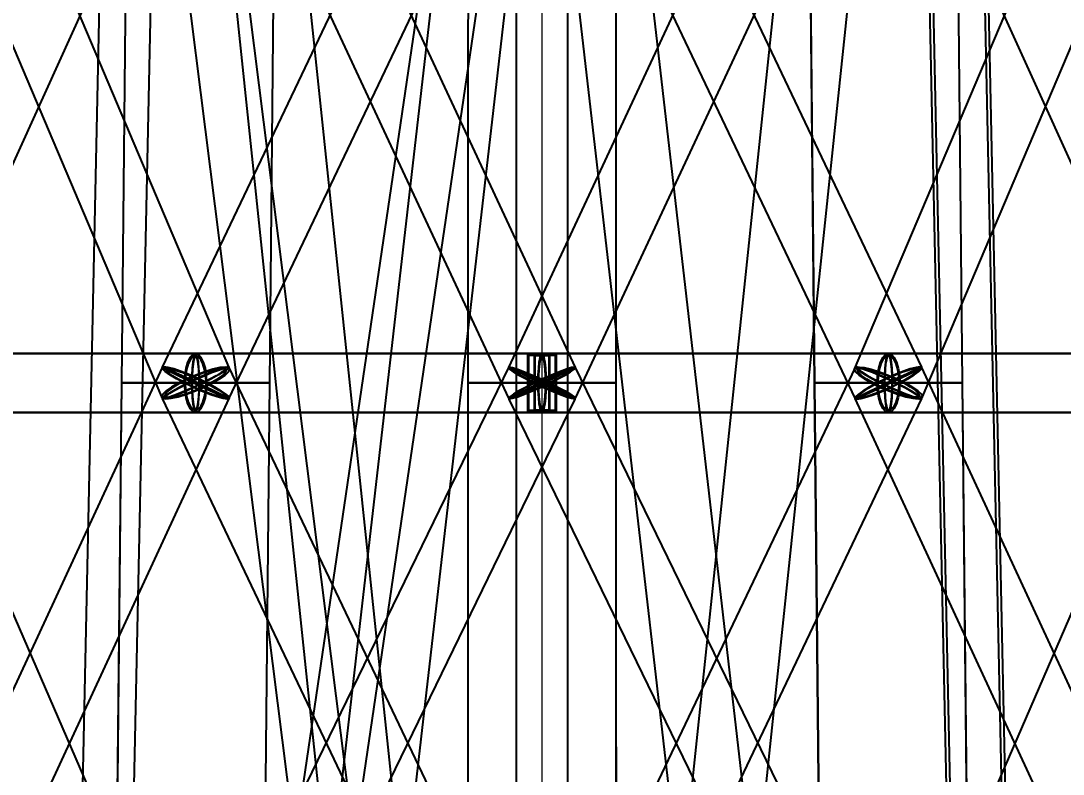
# Model space of a CAD drawing. Header units: millimetres. Extents: x -123812 to 252100, y -3000 to 639000.
# Drawn here: x -3580 to 3580, y 487312 to 492488 of the extents above; entities that cross this region are included whole.
import ezdxf

# ---------------------------------------------------------------- set-up
doc = ezdxf.new("R2010")
doc.units = ezdxf.units.MM
for name, color, linetype, lineweight in [('D-BMK-AXIS', 7, 'Continuous', 13), ('D-STR-DIM', 7, 'Continuous', 13), ('D-STR-STRC', 7, 'Continuous', 25)]:
    doc.layers.add(name, color=color, linetype=linetype, lineweight=lineweight)
doc.styles.add('OpenSansCondensed-Light', font='OpenSansCondensed-Light.ttf')
doc.styles.add('TOWER_UNICODE', font='Arial Unicode.ttf')
doc.dimstyles.new('EZDXF', dxfattribs={"dimtxt": 0.25, "dimasz": 0.175, "dimexe": 0.375, "dimexo": 0.125, "dimgap": 0.1, "dimtad": 1, "dimlfac": 100, "dimzin": 12, "dimdsep": 46, "dimtxsty": 'OpenSansCondensed-Light', "dimblk": 'ARCHTICK', "dimcen": 2.5, "dimazin": 3, "dimtfac": 0.5, "dimtmove": 2, "dimatfit": 3})

# ---------------------------------------------------------------- blocks, each defined once
blk = doc.blocks.new('_ARCHTICK')
at = {"color": 0, "linetype": 'BYBLOCK', "const_width": 0.15}
blk.add_lwpolyline([(-0.5, -0.5), (0.5, 0.5)], dxfattribs=at)

msp = doc.modelspace()

# ---------------------------------------------------------------- linework, layer by layer
at = {"layer": 'D-BMK-AXIS'}
msp.add_line((0, -3000), (0, 639000), dxfattribs=at)
at = {"layer": 'D-STR-STRC'}
for points in [[(-3038.7, 474970.5), (201, 496970.5), (194.2, 496974.7), (174.1, 496980.6), (142.2, 496987.8), (100.5, 496995.9), (52, 497004.2), (0, 497012.3), (-52, 497019.5), (-100.5, 497025.4), (-142.2, 497029.5), (-174.1, 497031.7), (-194.2, 497031.7), (-201, 497029.5), (-3440.8, 475029.5)], [(201.6, 475025.2), (-2569.7, 497025.2), (-2576.5, 497029.4), (-2596.7, 497031.6), (-2628.7, 497031.7), (-2670.5, 497029.6), (-2719.1, 497025.5), (-2771.3, 497019.7), (-2823.5, 497012.5), (-2872.1, 497004.5), (-2913.8, 496996.1), (-2945.9, 496988.1), (-2966, 496980.8), (-2972.9, 496974.8), (-201.6, 474974.8)], [(-2278.3, 474971.1), (252.3, 496971.1), (243.7, 496977.3), (218.5, 496984.9), (178.4, 496993.6), (126.2, 497002.7), (65.3, 497011.7), (0, 497019.8), (-65.3, 497026.6), (-126.2, 497031.6), (-178.4, 497034.4), (-218.5, 497034.9), (-243.7, 497033), (-252.3, 497028.9), (-2783, 475028.9)], [(252.6, 475026.4), (-2056.6, 497026.4), (-2065.2, 497029), (-2090.5, 497029.6), (-2130.6, 497028.2), (-2182.9, 497024.8), (-2243.9, 497019.8), (-2309.2, 497013.4), (-2374.6, 497006.1), (-2435.5, 496998.4), (-2487.9, 496990.8), (-2528, 496983.8), (-2553.2, 496977.9), (-2561.9, 496973.6), (-252.6, 474973.6)], [(252.6, 474973.5), (2561.9, 496973.5), (2553.2, 496974.7), (2528, 496977.6), (2487.9, 496982), (2435.5, 496987.6), (2374.6, 496994.1), (2309.2, 497001), (2243.9, 497007.9), (2182.9, 497014.2), (2130.6, 497019.5), (2090.5, 497023.5), (2065.2, 497025.9), (2056.6, 497026.5), (-252.6, 475026.5)], [(2783, 475029), (252.3, 497029), (243.7, 497029.6), (218.5, 497028.1), (178.4, 497024.8), (126.2, 497019.7), (65.3, 497013.3), (0, 497006), (-65.3, 496998.3), (-126.2, 496990.7), (-178.4, 496983.8), (-218.5, 496977.9), (-243.7, 496973.5), (-252.3, 496971), (2278.3, 474971)], [(3442.9, 475004.2), (2974.4, 497004.2), (2967.5, 497012.3), (2947.2, 497019.5), (2914.9, 497025.4), (2872.9, 497029.5), (2823.9, 497031.7), (2771.3, 497031.7), (2718.7, 497029.5), (2669.7, 497025.3), (2627.6, 497019.4), (2595.3, 497012.2), (2575, 497004.1), (2568.1, 496995.8), (3036.6, 474995.8)], [(-4366.3, 489894.5), (-2098.4, 494894.5), (-2101.4, 494905.4), (-2120, 494922.7), (-2152.8, 494945.4), (-2197.6, 494971.7), (-2251.5, 495000), (-2310.6, 495028.3), (-2371, 495054.6), (-2428.6, 495077.3), (-2479.4, 495094.6), (-2520, 495105.5), (-2547.6, 495109.3), (-2560.3, 495105.5), (-4828.2, 490105.5)], [(-4734.6, 494905.4), (-2614.3, 489905.4), (-2606.8, 489894.5), (-2583.7, 489890.7), (-2546.8, 489894.5), (-2498.5, 489905.4), (-2442, 489922.7), (-2381.4, 489945.4), (-2320.6, 489971.7), (-2263.8, 490000), (-2215, 490028.3), (-2177.3, 490054.6), (-2153.5, 490077.3), (-2145.1, 490094.6), (-4265.4, 495094.6)], [(-229, 495109.3), (-2608.7, 490109.3), (-2604.2, 490105.5), (-2584.4, 490094.6), (-2550.6, 490077.3), (-2505.2, 490054.6), (-2451.2, 490028.3), (-2392.4, 490000), (-2332.7, 489971.7), (-2276.2, 489945.4), (-2226.7, 489922.7), (-2187.7, 489905.4), (-2161.8, 489894.5), (-2150.7, 489890.7), (229, 494890.7)], [(-2559.7, 494894.5), (-230.4, 489894.5), (-224.2, 489890.7), (-202.7, 489894.5), (-167.4, 489905.4), (-120.7, 489922.7), (-65.8, 489945.4), (-6.4, 489971.7), (53.4, 490000), (109.6, 490028.3), (158.3, 490054.6), (196.3, 490077.3), (220.8, 490094.6), (230.4, 490105.5), (-2099, 495105.5)], [(2099, 495105.5), (-230.4, 490105.5), (-220.8, 490094.6), (-196.3, 490077.3), (-158.3, 490054.6), (-109.6, 490028.3), (-53.4, 490000), (6.4, 489971.7), (65.8, 489945.4), (120.7, 489922.7), (167.4, 489905.4), (202.7, 489894.5), (224.2, 489890.7), (230.4, 489894.5), (2559.7, 494894.5)], [(-229, 494890.7), (2150.7, 489890.7), (2161.8, 489894.5), (2187.7, 489905.4), (2226.7, 489922.7), (2276.2, 489945.4), (2332.7, 489971.7), (2392.4, 490000), (2451.2, 490028.3), (2505.2, 490054.6), (2550.6, 490077.3), (2584.4, 490094.6), (2604.2, 490105.5), (2608.7, 490109.3), (229, 495109.3)], [(2098.4, 494894.5), (4366.3, 489894.5), (4379, 489890.7), (4406.6, 489894.5), (4447.2, 489905.4), (4498, 489922.7), (4555.6, 489945.4), (4616, 489971.7), (4675.1, 490000), (4729, 490028.3), (4773.8, 490054.6), (4806.6, 490077.3), (4825.2, 490094.6), (4828.2, 490105.5), (2560.3, 495105.5)], [(4265.4, 495094.6), (2145.1, 490094.6), (2153.5, 490077.3), (2177.3, 490054.6), (2215, 490028.3), (2263.8, 490000), (2320.6, 489971.7), (2381.4, 489945.4), (2442, 489922.7), (2498.5, 489905.4), (2546.8, 489894.5), (2583.7, 489890.7), (2606.8, 489894.5), (2614.3, 489905.4), (4734.6, 494905.4)], [(-4597.2, 489796.8), (-2379.7, 489796.8), (-2359.6, 489803.7), (-2340.8, 489824), (-2324.7, 489856.3), (-2312.4, 489898.4), (-2304.6, 489947.4), (-2301.9, 490000), (-2304.6, 490052.6), (-2312.4, 490101.6), (-2324.7, 490143.7), (-2340.8, 490176), (-2359.6, 490196.3), (-2379.7, 490203.2), (-4597.2, 490203.2)], [(-4597.2, 489796.8), (-2379.7, 489796.8), (-2359.6, 489803.7), (-2340.8, 489824), (-2324.7, 489856.3), (-2312.4, 489898.4), (-2304.6, 489947.4), (-2301.9, 490000), (-2304.6, 490052.6), (-2312.4, 490101.6), (-2324.7, 490143.7), (-2340.8, 490176), (-2359.6, 490196.3), (-2379.7, 490203.2), (-4597.2, 490203.2)], [(4597.2, 490203.2), (2379.7, 490203.2), (2359.6, 490196.3), (2340.8, 490176), (2324.7, 490143.7), (2312.4, 490101.6), (2304.6, 490052.6), (2301.9, 490000), (2304.6, 489947.4), (2312.4, 489898.4), (2324.7, 489856.3), (2340.8, 489824), (2359.6, 489803.7), (2379.7, 489796.8), (4597.2, 489796.8)], [(4597.2, 490203.2), (2379.7, 490203.2), (2359.6, 490196.3), (2340.8, 490176), (2324.7, 490143.7), (2312.4, 490101.6), (2304.6, 490052.6), (2301.9, 490000), (2304.6, 489947.4), (2312.4, 489898.4), (2324.7, 489856.3), (2340.8, 489824), (2359.6, 489803.7), (2379.7, 489796.8), (4597.2, 489796.8)], [(-4464.3, 484892.6), (-2149.6, 489892.6), (-2152.4, 489903.7), (-2170.7, 489921.4), (-2203.3, 489944.4), (-2247.8, 489971.2), (-2301.4, 490000), (-2360.3, 490028.8), (-2420.5, 490055.6), (-2478, 490078.6), (-2528.7, 490096.3), (-2569.3, 490107.4), (-2597, 490111.1), (-2609.8, 490107.4), (-4924.6, 485107.4)], [(-2201.9, 484888.9), (228.1, 489888.9), (223.7, 489892.6), (204.1, 489903.7), (170.5, 489921.4), (125.4, 489944.4), (71.7, 489971.2), (13.1, 490000), (-46.4, 490028.8), (-102.7, 490055.6), (-152, 490078.6), (-191, 490096.3), (-216.9, 490107.4), (-228.1, 490111.1), (-2658.1, 485111.1)], [(229.5, 485107.4), (-2150.2, 490107.4), (-2156.3, 490111.1), (-2177.7, 490107.4), (-2212.8, 490096.3), (-2259.2, 490078.6), (-2313.9, 490055.6), (-2373.1, 490028.8), (-2432.7, 490000), (-2488.7, 489971.2), (-2537.3, 489944.4), (-2575.1, 489921.4), (-2599.6, 489903.7), (-2609.2, 489892.6), (-229.5, 484892.6)], [(229.5, 484892.6), (2609.2, 489892.6), (2599.6, 489903.7), (2575.1, 489921.4), (2537.3, 489944.4), (2488.7, 489971.2), (2432.7, 490000), (2373.1, 490028.8), (2313.9, 490055.6), (2259.2, 490078.6), (2212.8, 490096.3), (2177.7, 490107.4), (2156.3, 490111.1), (2150.2, 490107.4), (-229.5, 485107.4)], [(2658.1, 485111.1), (228.1, 490111.1), (216.9, 490107.4), (191, 490096.3), (152, 490078.6), (102.7, 490055.6), (46.4, 490028.8), (-13.1, 490000), (-71.7, 489971.2), (-125.4, 489944.4), (-170.5, 489921.4), (-204.1, 489903.7), (-223.7, 489892.6), (-228.1, 489888.9), (2201.9, 484888.9)], [(4924.6, 485107.4), (2609.8, 490107.4), (2597, 490111.1), (2569.3, 490107.4), (2528.7, 490096.3), (2478, 490078.6), (2420.5, 490055.6), (2360.3, 490028.8), (2301.4, 490000), (2247.8, 489971.2), (2203.3, 489944.4), (2170.7, 489921.4), (2152.4, 489903.7), (2149.6, 489892.6), (4464.3, 484892.6)], [(-4831.1, 489903.7), (-2663.9, 484903.7), (-2656.4, 484892.6), (-2633.4, 484888.9), (-2596.6, 484892.6), (-2548.4, 484903.7), (-2492.2, 484921.4), (-2431.7, 484944.4), (-2371.1, 484971.2), (-2314.5, 485000), (-2265.8, 485028.8), (-2228.3, 485055.6), (-2204.5, 485078.6), (-2196.1, 485096.3), (-4363.3, 490096.3)], [(4363.3, 490096.3), (2196.1, 485096.3), (2204.5, 485078.6), (2228.3, 485055.6), (2265.8, 485028.8), (2314.5, 485000), (2371.1, 484971.2), (2431.7, 484944.4), (2492.2, 484921.4), (2548.4, 484903.7), (2596.6, 484892.6), (2633.4, 484888.9), (2656.4, 484892.6), (2663.9, 484903.7), (4831.1, 489903.7)]]:
    msp.add_lwpolyline(points, dxfattribs=at)
for points in [[(-3417.6, 475000), (-3062, 475000), (-2593.5, 497000), (-2949.1, 497000)], [(-3417.6, 475000), (-3062, 475000), (-2593.5, 497000), (-2949.1, 497000)], [(-177.8, 497000), (-177.8, 475000), (177.8, 475000), (177.8, 497000)], [(-177.8, 475000), (177.8, 475000), (177.8, 497000), (-177.8, 497000)], [(2593.5, 497000), (3062, 475000), (3417.6, 475000), (2949.1, 497000)], [(2593.5, 497000), (3062, 475000), (3417.6, 475000), (2949.1, 497000)], [(-2889.3, 490000), (-1870.1, 490000), (-1820.9, 495000), (-2837.8, 495000)], [(-2888.4, 490000), (-1871, 490000), (-1821.2, 495000), (-2837.6, 495000)], [(-509.6, 490000), (509.6, 490000), (508.5, 495000), (-508.5, 495000)], [(-509.6, 490000), (509.6, 490000), (508.5, 495000), (-508.5, 495000)], [(-508.7, 490000), (508.7, 490000), (508.2, 495000), (-508.2, 495000)], [(1820.9, 495000), (1870.1, 490000), (2889.3, 490000), (2837.8, 495000)], [(1821.2, 495000), (1871, 490000), (2888.4, 490000), (2837.6, 495000)], [(-4088.8, 489800), (99.4, 489800), (99.4, 490200), (-4088.8, 490200)], [(-4041.2, 489800), (51.8, 489800), (51.8, 490200), (-4041.2, 490200)], [(-4041.2, 489800), (51.8, 489800), (51.8, 490200), (-4041.2, 490200)], [(-2457.5, 490000), (-2454.8, 489947.4), (-2447, 489898.4), (-2434.7, 489856.3), (-2418.6, 489824), (-2399.8, 489803.7), (-2379.7, 489796.8), (-2359.6, 489803.7), (-2340.8, 489824), (-2324.7, 489856.3), (-2312.4, 489898.4), (-2304.6, 489947.4), (-2301.9, 490000), (-2304.6, 490052.6), (-2312.4, 490101.6), (-2324.7, 490143.7), (-2340.8, 490176), (-2359.6, 490196.3), (-2379.7, 490203.2), (-2399.8, 490196.3), (-2418.6, 490176), (-2434.7, 490143.7), (-2447, 490101.6), (-2454.8, 490052.6)], [(-2457.5, 490000), (-2454.8, 489947.4), (-2447, 489898.4), (-2434.7, 489856.3), (-2418.6, 489824), (-2399.8, 489803.7), (-2379.7, 489796.8), (-2359.6, 489803.7), (-2340.8, 489824), (-2324.7, 489856.3), (-2312.4, 489898.4), (-2304.6, 489947.4), (-2301.9, 490000), (-2304.6, 490052.6), (-2312.4, 490101.6), (-2324.7, 490143.7), (-2340.8, 490176), (-2359.6, 490196.3), (-2379.7, 490203.2), (-2399.8, 490196.3), (-2418.6, 490176), (-2434.7, 490143.7), (-2447, 490101.6), (-2454.8, 490052.6)], [(-2451.3, 490000), (-2448.9, 489951.5), (-2441.7, 489906.4), (-2430.4, 489867.6), (-2415.5, 489837.9), (-2398.2, 489819.2), (-2379.7, 489812.8), (-2361.2, 489819.2), (-2343.9, 489837.9), (-2329, 489867.6), (-2317.7, 489906.4), (-2310.5, 489951.5), (-2308.1, 490000), (-2310.5, 490048.5), (-2317.7, 490093.6), (-2329, 490132.4), (-2343.9, 490162.1), (-2361.2, 490180.8), (-2379.7, 490187.2), (-2398.2, 490180.8), (-2415.5, 490162.1), (-2430.4, 490132.4), (-2441.7, 490093.6), (-2448.9, 490048.5)], [(-2451.3, 490000), (-2448.9, 489951.5), (-2441.7, 489906.4), (-2430.4, 489867.6), (-2415.5, 489837.9), (-2398.2, 489819.2), (-2379.7, 489812.8), (-2361.2, 489819.2), (-2343.9, 489837.9), (-2329, 489867.6), (-2317.7, 489906.4), (-2310.5, 489951.5), (-2308.1, 490000), (-2310.5, 490048.5), (-2317.7, 490093.6), (-2329, 490132.4), (-2343.9, 490162.1), (-2361.2, 490180.8), (-2379.7, 490187.2), (-2398.2, 490180.8), (-2415.5, 490162.1), (-2430.4, 490132.4), (-2441.7, 490093.6), (-2448.9, 490048.5)], [(-2406.2, 490000), (-2405.3, 489947.4), (-2402.7, 489898.4), (-2398.5, 489856.3), (-2393, 489824), (-2386.6, 489803.7), (-2379.7, 489796.8), (0, 489796.8), (6.9, 489803.7), (13.3, 489824), (18.8, 489856.3), (23, 489898.4), (25.6, 489947.4), (26.5, 490000), (25.6, 490052.6), (23, 490101.6), (18.8, 490143.7), (13.3, 490176), (6.9, 490196.3), (0, 490203.2), (-2379.7, 490203.2), (-2386.6, 490196.3), (-2393, 490176), (-2398.5, 490143.7), (-2402.7, 490101.6), (-2405.3, 490052.6)], [(-2406.2, 490000), (-2405.3, 489947.4), (-2402.7, 489898.4), (-2398.5, 489856.3), (-2393, 489824), (-2386.6, 489803.7), (-2379.7, 489796.8), (-2372.8, 489803.7), (-2366.4, 489824), (-2360.9, 489856.3), (-2356.7, 489898.4), (-2354.1, 489947.4), (-2353.2, 490000), (-2354.1, 490052.6), (-2356.7, 490101.6), (-2360.9, 490143.7), (-2366.4, 490176), (-2372.8, 490196.3), (-2379.7, 490203.2), (-2386.6, 490196.3), (-2393, 490176), (-2398.5, 490143.7), (-2402.7, 490101.6), (-2405.3, 490052.6)], [(-2406.2, 490000), (-2405.3, 489947.4), (-2402.7, 489898.4), (-2398.5, 489856.3), (-2393, 489824), (-2386.6, 489803.7), (-2379.7, 489796.8), (0, 489796.8), (6.9, 489803.7), (13.3, 489824), (18.8, 489856.3), (23, 489898.4), (25.6, 489947.4), (26.5, 490000), (25.6, 490052.6), (23, 490101.6), (18.8, 490143.7), (13.3, 490176), (6.9, 490196.3), (0, 490203.2), (-2379.7, 490203.2), (-2386.6, 490196.3), (-2393, 490176), (-2398.5, 490143.7), (-2402.7, 490101.6), (-2405.3, 490052.6)], [(-2406.2, 490000), (-2405.3, 489947.4), (-2402.7, 489898.4), (-2398.5, 489856.3), (-2393, 489824), (-2386.6, 489803.7), (-2379.7, 489796.8), (-2372.8, 489803.7), (-2366.4, 489824), (-2360.9, 489856.3), (-2356.7, 489898.4), (-2354.1, 489947.4), (-2353.2, 490000), (-2354.1, 490052.6), (-2356.7, 490101.6), (-2360.9, 490143.7), (-2366.4, 490176), (-2372.8, 490196.3), (-2379.7, 490203.2), (-2386.6, 490196.3), (-2393, 490176), (-2398.5, 490143.7), (-2402.7, 490101.6), (-2405.3, 490052.6)], [(-2404.1, 490000), (-2403.3, 489951.5), (-2400.9, 489906.4), (-2397, 489867.6), (-2391.9, 489837.9), (-2386, 489819.2), (-2379.7, 489812.8), (-2373.4, 489819.2), (-2367.5, 489837.9), (-2362.4, 489867.6), (-2358.5, 489906.4), (-2356.1, 489951.5), (-2355.3, 490000), (-2356.1, 490048.5), (-2358.5, 490093.6), (-2362.4, 490132.4), (-2367.5, 490162.1), (-2373.4, 490180.8), (-2379.7, 490187.2), (-2386, 490180.8), (-2391.9, 490162.1), (-2397, 490132.4), (-2400.9, 490093.6), (-2403.3, 490048.5)], [(-2404.1, 490000), (-2403.3, 489951.5), (-2400.9, 489906.4), (-2397, 489867.6), (-2391.9, 489837.9), (-2386, 489819.2), (-2379.7, 489812.8), (-2373.4, 489819.2), (-2367.5, 489837.9), (-2362.4, 489867.6), (-2358.5, 489906.4), (-2356.1, 489951.5), (-2355.3, 490000), (-2356.1, 490048.5), (-2358.5, 490093.6), (-2362.4, 490132.4), (-2367.5, 490162.1), (-2373.4, 490180.8), (-2379.7, 490187.2), (-2386, 490180.8), (-2391.9, 490162.1), (-2397, 490132.4), (-2400.9, 490093.6), (-2403.3, 490048.5)], [(99.4, 490200), (-99.4, 490200), (-99.4, 489800), (99.4, 489800)], [(93.4, 490188), (-93.4, 490188), (-93.4, 489812), (93.4, 489812)], [(51.8, 490200), (-51.8, 490200), (-51.8, 489800), (51.8, 489800)], [(51.8, 490200), (-51.8, 490200), (-51.8, 489800), (51.8, 489800)], [(-51.8, 489800), (4041.2, 489800), (4041.2, 490200), (-51.8, 490200)], [(-51.8, 490200), (51.8, 490200), (51.8, 489800), (-51.8, 489800)], [(-51.8, 489800), (4041.2, 489800), (4041.2, 490200), (-51.8, 490200)], [(-51.8, 490200), (51.8, 490200), (51.8, 489800), (-51.8, 489800)], [(48.7, 490188), (-48.7, 490188), (-48.7, 489812), (48.7, 489812)], [(48.7, 490188), (-48.7, 490188), (-48.7, 489812), (48.7, 489812)], [(-48.7, 490188), (48.7, 490188), (48.7, 489812), (-48.7, 489812)], [(-48.7, 490188), (48.7, 490188), (48.7, 489812), (-48.7, 489812)], [(-26.5, 490000), (-25.6, 489947.4), (-23, 489898.4), (-18.8, 489856.3), (-13.3, 489824), (-6.9, 489803.7), (0, 489796.8), (6.9, 489803.7), (13.3, 489824), (18.8, 489856.3), (23, 489898.4), (25.6, 489947.4), (26.5, 490000), (25.6, 490052.6), (23, 490101.6), (18.8, 490143.7), (13.3, 490176), (6.9, 490196.3), (0, 490203.2), (-6.9, 490196.3), (-13.3, 490176), (-18.8, 490143.7), (-23, 490101.6), (-25.6, 490052.6)], [(-26.5, 490000), (-25.6, 489947.4), (-23, 489898.4), (-18.8, 489856.3), (-13.3, 489824), (-6.9, 489803.7), (0, 489796.8), (6.9, 489803.7), (13.3, 489824), (18.8, 489856.3), (23, 489898.4), (25.6, 489947.4), (26.5, 490000), (25.6, 490052.6), (23, 490101.6), (18.8, 490143.7), (13.3, 490176), (6.9, 490196.3), (0, 490203.2), (-6.9, 490196.3), (-13.3, 490176), (-18.8, 490143.7), (-23, 490101.6), (-25.6, 490052.6)], [(-26.5, 490000), (-25.6, 489947.4), (-23, 489898.4), (-18.8, 489856.3), (-13.3, 489824), (-6.9, 489803.7), (0, 489796.8), (2379.7, 489796.8), (2386.6, 489803.7), (2393, 489824), (2398.5, 489856.3), (2402.7, 489898.4), (2405.3, 489947.4), (2406.2, 490000), (2405.3, 490052.6), (2402.7, 490101.6), (2398.5, 490143.7), (2393, 490176), (2386.6, 490196.3), (2379.7, 490203.2), (0, 490203.2), (-6.9, 490196.3), (-13.3, 490176), (-18.8, 490143.7), (-23, 490101.6), (-25.6, 490052.6)], [(26.5, 490000), (25.6, 489947.4), (23, 489898.4), (18.8, 489856.3), (13.3, 489824), (6.9, 489803.7), (0, 489796.8), (-6.9, 489803.7), (-13.3, 489824), (-18.8, 489856.3), (-23, 489898.4), (-25.6, 489947.4), (-26.5, 490000), (-25.6, 490052.6), (-23, 490101.6), (-18.8, 490143.7), (-13.3, 490176), (-6.9, 490196.3), (0, 490203.2), (6.9, 490196.3), (13.3, 490176), (18.8, 490143.7), (23, 490101.6), (25.6, 490052.6)], [(-26.5, 490000), (-25.6, 489947.4), (-23, 489898.4), (-18.8, 489856.3), (-13.3, 489824), (-6.9, 489803.7), (0, 489796.8), (2379.7, 489796.8), (2386.6, 489803.7), (2393, 489824), (2398.5, 489856.3), (2402.7, 489898.4), (2405.3, 489947.4), (2406.2, 490000), (2405.3, 490052.6), (2402.7, 490101.6), (2398.5, 490143.7), (2393, 490176), (2386.6, 490196.3), (2379.7, 490203.2), (0, 490203.2), (-6.9, 490196.3), (-13.3, 490176), (-18.8, 490143.7), (-23, 490101.6), (-25.6, 490052.6)], [(26.5, 490000), (25.6, 489947.4), (23, 489898.4), (18.8, 489856.3), (13.3, 489824), (6.9, 489803.7), (0, 489796.8), (-6.9, 489803.7), (-13.3, 489824), (-18.8, 489856.3), (-23, 489898.4), (-25.6, 489947.4), (-26.5, 490000), (-25.6, 490052.6), (-23, 490101.6), (-18.8, 490143.7), (-13.3, 490176), (-6.9, 490196.3), (0, 490203.2), (6.9, 490196.3), (13.3, 490176), (18.8, 490143.7), (23, 490101.6), (25.6, 490052.6)], [(-24.4, 490000), (-23.6, 489951.5), (-21.2, 489906.4), (-17.3, 489867.6), (-12.2, 489837.9), (-6.3, 489819.2), (0, 489812.8), (6.3, 489819.2), (12.2, 489837.9), (17.3, 489867.6), (21.2, 489906.4), (23.6, 489951.5), (24.4, 490000), (23.6, 490048.5), (21.2, 490093.6), (17.3, 490132.4), (12.2, 490162.1), (6.3, 490180.8), (0, 490187.2), (-6.3, 490180.8), (-12.2, 490162.1), (-17.3, 490132.4), (-21.2, 490093.6), (-23.6, 490048.5)], [(-24.4, 490000), (-23.6, 489951.5), (-21.2, 489906.4), (-17.3, 489867.6), (-12.2, 489837.9), (-6.3, 489819.2), (0, 489812.8), (6.3, 489819.2), (12.2, 489837.9), (17.3, 489867.6), (21.2, 489906.4), (23.6, 489951.5), (24.4, 490000), (23.6, 490048.5), (21.2, 490093.6), (17.3, 490132.4), (12.2, 490162.1), (6.3, 490180.8), (0, 490187.2), (-6.3, 490180.8), (-12.2, 490162.1), (-17.3, 490132.4), (-21.2, 490093.6), (-23.6, 490048.5)], [(24.4, 490000), (23.6, 489951.5), (21.2, 489906.4), (17.3, 489867.6), (12.2, 489837.9), (6.3, 489819.2), (0, 489812.8), (-6.3, 489819.2), (-12.2, 489837.9), (-17.3, 489867.6), (-21.2, 489906.4), (-23.6, 489951.5), (-24.4, 490000), (-23.6, 490048.5), (-21.2, 490093.6), (-17.3, 490132.4), (-12.2, 490162.1), (-6.3, 490180.8), (0, 490187.2), (6.3, 490180.8), (12.2, 490162.1), (17.3, 490132.4), (21.2, 490093.6), (23.6, 490048.5)], [(24.4, 490000), (23.6, 489951.5), (21.2, 489906.4), (17.3, 489867.6), (12.2, 489837.9), (6.3, 489819.2), (0, 489812.8), (-6.3, 489819.2), (-12.2, 489837.9), (-17.3, 489867.6), (-21.2, 489906.4), (-23.6, 489951.5), (-24.4, 490000), (-23.6, 490048.5), (-21.2, 490093.6), (-17.3, 490132.4), (-12.2, 490162.1), (-6.3, 490180.8), (0, 490187.2), (6.3, 490180.8), (12.2, 490162.1), (17.3, 490132.4), (21.2, 490093.6), (23.6, 490048.5)], [(2457.5, 490000), (2454.8, 489947.4), (2447, 489898.4), (2434.7, 489856.3), (2418.6, 489824), (2399.8, 489803.7), (2379.7, 489796.8), (2359.6, 489803.7), (2340.8, 489824), (2324.7, 489856.3), (2312.4, 489898.4), (2304.6, 489947.4), (2301.9, 490000), (2304.6, 490052.6), (2312.4, 490101.6), (2324.7, 490143.7), (2340.8, 490176), (2359.6, 490196.3), (2379.7, 490203.2), (2399.8, 490196.3), (2418.6, 490176), (2434.7, 490143.7), (2447, 490101.6), (2454.8, 490052.6)], [(2457.5, 490000), (2454.8, 489947.4), (2447, 489898.4), (2434.7, 489856.3), (2418.6, 489824), (2399.8, 489803.7), (2379.7, 489796.8), (2359.6, 489803.7), (2340.8, 489824), (2324.7, 489856.3), (2312.4, 489898.4), (2304.6, 489947.4), (2301.9, 490000), (2304.6, 490052.6), (2312.4, 490101.6), (2324.7, 490143.7), (2340.8, 490176), (2359.6, 490196.3), (2379.7, 490203.2), (2399.8, 490196.3), (2418.6, 490176), (2434.7, 490143.7), (2447, 490101.6), (2454.8, 490052.6)], [(2451.3, 490000), (2448.9, 489951.5), (2441.7, 489906.4), (2430.4, 489867.6), (2415.5, 489837.9), (2398.2, 489819.2), (2379.7, 489812.8), (2361.2, 489819.2), (2343.9, 489837.9), (2329, 489867.6), (2317.7, 489906.4), (2310.5, 489951.5), (2308.1, 490000), (2310.5, 490048.5), (2317.7, 490093.6), (2329, 490132.4), (2343.9, 490162.1), (2361.2, 490180.8), (2379.7, 490187.2), (2398.2, 490180.8), (2415.5, 490162.1), (2430.4, 490132.4), (2441.7, 490093.6), (2448.9, 490048.5)], [(2451.3, 490000), (2448.9, 489951.5), (2441.7, 489906.4), (2430.4, 489867.6), (2415.5, 489837.9), (2398.2, 489819.2), (2379.7, 489812.8), (2361.2, 489819.2), (2343.9, 489837.9), (2329, 489867.6), (2317.7, 489906.4), (2310.5, 489951.5), (2308.1, 490000), (2310.5, 490048.5), (2317.7, 490093.6), (2329, 490132.4), (2343.9, 490162.1), (2361.2, 490180.8), (2379.7, 490187.2), (2398.2, 490180.8), (2415.5, 490162.1), (2430.4, 490132.4), (2441.7, 490093.6), (2448.9, 490048.5)], [(2406.2, 490000), (2405.3, 489947.4), (2402.7, 489898.4), (2398.5, 489856.3), (2393, 489824), (2386.6, 489803.7), (2379.7, 489796.8), (2372.8, 489803.7), (2366.4, 489824), (2360.9, 489856.3), (2356.7, 489898.4), (2354.1, 489947.4), (2353.2, 490000), (2354.1, 490052.6), (2356.7, 490101.6), (2360.9, 490143.7), (2366.4, 490176), (2372.8, 490196.3), (2379.7, 490203.2), (2386.6, 490196.3), (2393, 490176), (2398.5, 490143.7), (2402.7, 490101.6), (2405.3, 490052.6)], [(2406.2, 490000), (2405.3, 489947.4), (2402.7, 489898.4), (2398.5, 489856.3), (2393, 489824), (2386.6, 489803.7), (2379.7, 489796.8), (2372.8, 489803.7), (2366.4, 489824), (2360.9, 489856.3), (2356.7, 489898.4), (2354.1, 489947.4), (2353.2, 490000), (2354.1, 490052.6), (2356.7, 490101.6), (2360.9, 490143.7), (2366.4, 490176), (2372.8, 490196.3), (2379.7, 490203.2), (2386.6, 490196.3), (2393, 490176), (2398.5, 490143.7), (2402.7, 490101.6), (2405.3, 490052.6)], [(2404.1, 490000), (2403.3, 489951.5), (2400.9, 489906.4), (2397, 489867.6), (2391.9, 489837.9), (2386, 489819.2), (2379.7, 489812.8), (2373.4, 489819.2), (2367.5, 489837.9), (2362.4, 489867.6), (2358.5, 489906.4), (2356.1, 489951.5), (2355.3, 490000), (2356.1, 490048.5), (2358.5, 490093.6), (2362.4, 490132.4), (2367.5, 490162.1), (2373.4, 490180.8), (2379.7, 490187.2), (2386, 490180.8), (2391.9, 490162.1), (2397, 490132.4), (2400.9, 490093.6), (2403.3, 490048.5)], [(2404.1, 490000), (2403.3, 489951.5), (2400.9, 489906.4), (2397, 489867.6), (2391.9, 489837.9), (2386, 489819.2), (2379.7, 489812.8), (2373.4, 489819.2), (2367.5, 489837.9), (2362.4, 489867.6), (2358.5, 489906.4), (2356.1, 489951.5), (2355.3, 490000), (2356.1, 490048.5), (2358.5, 490093.6), (2362.4, 490132.4), (2367.5, 490162.1), (2373.4, 490180.8), (2379.7, 490187.2), (2386, 490180.8), (2391.9, 490162.1), (2397, 490132.4), (2400.9, 490093.6), (2403.3, 490048.5)], [(-2495.6, 490000), (-2544.4, 489971.7), (-2582.1, 489945.4), (-2605.9, 489922.7), (-2614.3, 489905.4), (-2606.8, 489894.5), (-2583.7, 489890.7), (-2546.8, 489894.5), (-2498.5, 489905.4), (-2442, 489922.7), (-2381.4, 489945.4), (-2320.6, 489971.7), (-2263.8, 490000), (-2215, 490028.3), (-2177.3, 490054.6), (-2153.5, 490077.3), (-2145.1, 490094.6), (-2152.6, 490105.5), (-2175.6, 490109.3), (-2212.6, 490105.5), (-2260.9, 490094.6), (-2317.3, 490077.3), (-2378, 490054.6), (-2438.8, 490028.3)], [(-2301.4, 490000), (-2247.8, 489971.2), (-2203.3, 489944.4), (-2170.7, 489921.4), (-2152.4, 489903.7), (-2149.6, 489892.6), (-2162.4, 489888.9), (-2190.1, 489892.6), (-2230.7, 489903.7), (-2281.4, 489921.4), (-2338.9, 489944.4), (-2399.1, 489971.2), (-2458, 490000), (-2511.6, 490028.8), (-2556.1, 490055.6), (-2588.7, 490078.6), (-2607, 490096.3), (-2609.8, 490107.4), (-2597, 490111.1), (-2569.3, 490107.4), (-2528.7, 490096.3), (-2478, 490078.6), (-2420.5, 490055.6), (-2360.3, 490028.8)], [(-2326.7, 490000), (-2386.3, 489971.2), (-2445.5, 489944.4), (-2500.2, 489921.4), (-2546.6, 489903.7), (-2581.7, 489892.6), (-2603.1, 489888.9), (-2609.2, 489892.6), (-2599.6, 489903.7), (-2575.1, 489921.4), (-2537.3, 489944.4), (-2488.7, 489971.2), (-2432.7, 490000), (-2373.1, 490028.8), (-2313.9, 490055.6), (-2259.2, 490078.6), (-2212.8, 490096.3), (-2177.7, 490107.4), (-2156.3, 490111.1), (-2150.2, 490107.4), (-2159.8, 490096.3), (-2184.3, 490078.6), (-2222.1, 490055.6), (-2270.7, 490028.8)], [(-2392.4, 490000), (-2332.7, 489971.7), (-2276.2, 489945.4), (-2226.7, 489922.7), (-2187.7, 489905.4), (-2161.8, 489894.5), (-2150.7, 489890.7), (-2155.2, 489894.5), (-2175, 489905.4), (-2208.8, 489922.7), (-2254.2, 489945.4), (-2308.2, 489971.7), (-2367, 490000), (-2426.7, 490028.3), (-2483.2, 490054.6), (-2532.7, 490077.3), (-2571.7, 490094.6), (-2597.6, 490105.5), (-2608.7, 490109.3), (-2604.2, 490105.5), (-2584.4, 490094.6), (-2550.6, 490077.3), (-2505.2, 490054.6), (-2451.2, 490028.3)], [(-2484.2, 490000), (-2528.2, 489974.5), (-2562.1, 489950.7), (-2583.6, 489930.3), (-2591.2, 489914.7), (-2584.4, 489904.8), (-2563.7, 489901.5), (-2530.4, 489904.8), (-2486.8, 489914.7), (-2435.9, 489930.3), (-2381.2, 489950.7), (-2326.4, 489974.5), (-2275.2, 490000), (-2231.2, 490025.5), (-2197.2, 490049.3), (-2175.7, 490069.7), (-2168.1, 490085.3), (-2175, 490095.2), (-2195.7, 490098.5), (-2229, 490095.2), (-2272.6, 490085.3), (-2323.5, 490069.7), (-2378.2, 490049.3), (-2433, 490025.5)], [(-2309.1, 490000), (-2260.8, 489974.1), (-2220.6, 489949.9), (-2191.3, 489929.1), (-2174.8, 489913.2), (-2172.2, 489903.2), (-2183.8, 489899.8), (-2208.8, 489903.2), (-2245.4, 489913.2), (-2291.1, 489929.1), (-2342.9, 489949.9), (-2397.2, 489974.1), (-2450.3, 490000), (-2498.6, 490025.9), (-2538.8, 490050.1), (-2568.1, 490070.9), (-2584.6, 490086.8), (-2587.2, 490096.8), (-2575.6, 490100.2), (-2550.6, 490096.8), (-2514, 490086.8), (-2468.3, 490070.9), (-2416.5, 490050.1), (-2362.2, 490025.9)], [(-2331.9, 490000), (-2385.7, 489974.1), (-2439, 489949.9), (-2488.3, 489929.1), (-2530.2, 489913.2), (-2561.8, 489903.2), (-2581.1, 489899.8), (-2586.6, 489903.2), (-2578, 489913.2), (-2555.9, 489929.1), (-2521.8, 489949.9), (-2478, 489974.1), (-2427.5, 490000), (-2373.7, 490025.9), (-2320.4, 490050.1), (-2271.1, 490070.9), (-2229.2, 490086.8), (-2197.5, 490096.8), (-2178.3, 490100.2), (-2172.8, 490096.8), (-2181.4, 490086.8), (-2203.5, 490070.9), (-2237.6, 490050.1), (-2281.4, 490025.9)], [(-2391.1, 490000), (-2337.3, 489974.5), (-2286.4, 489950.7), (-2241.8, 489930.3), (-2206.6, 489914.7), (-2183.2, 489904.8), (-2173.2, 489901.5), (-2177.3, 489904.8), (-2195.2, 489914.7), (-2225.6, 489930.3), (-2266.6, 489950.7), (-2315.2, 489974.5), (-2368.3, 490000), (-2422.1, 490025.5), (-2473, 490049.3), (-2517.6, 490069.7), (-2552.8, 490085.3), (-2576.2, 490095.2), (-2586.2, 490098.5), (-2582.1, 490095.2), (-2564.2, 490085.3), (-2533.8, 490069.7), (-2492.8, 490049.3), (-2444.2, 490025.5)], [(-53.4, 490000), (-109.6, 489971.7), (-158.3, 489945.4), (-196.3, 489922.7), (-220.8, 489905.4), (-230.4, 489894.5), (-224.2, 489890.7), (-202.7, 489894.5), (-167.4, 489905.4), (-120.7, 489922.7), (-65.8, 489945.4), (-6.4, 489971.7), (53.4, 490000), (109.6, 490028.3), (158.3, 490054.6), (196.3, 490077.3), (220.8, 490094.6), (230.4, 490105.5), (224.2, 490109.3), (202.7, 490105.5), (167.4, 490094.6), (120.7, 490077.3), (65.8, 490054.6), (6.4, 490028.3)], [(53.4, 490000), (109.6, 489971.7), (158.3, 489945.4), (196.3, 489922.7), (220.8, 489905.4), (230.4, 489894.5), (224.2, 489890.7), (202.7, 489894.5), (167.4, 489905.4), (120.7, 489922.7), (65.8, 489945.4), (6.4, 489971.7), (-53.4, 490000), (-109.6, 490028.3), (-158.3, 490054.6), (-196.3, 490077.3), (-220.8, 490094.6), (-230.4, 490105.5), (-224.2, 490109.3), (-202.7, 490105.5), (-167.4, 490094.6), (-120.7, 490077.3), (-65.8, 490054.6), (-6.4, 490028.3)], [(13.1, 490000), (71.7, 489971.2), (125.4, 489944.4), (170.5, 489921.4), (204.1, 489903.7), (223.7, 489892.6), (228.1, 489888.9), (216.9, 489892.6), (191, 489903.7), (152, 489921.4), (102.7, 489944.4), (46.4, 489971.2), (-13.1, 490000), (-71.7, 490028.8), (-125.4, 490055.6), (-170.5, 490078.6), (-204.1, 490096.3), (-223.7, 490107.4), (-228.1, 490111.1), (-216.9, 490107.4), (-191, 490096.3), (-152, 490078.6), (-102.7, 490055.6), (-46.4, 490028.8)], [(-13.1, 490000), (-71.7, 489971.2), (-125.4, 489944.4), (-170.5, 489921.4), (-204.1, 489903.7), (-223.7, 489892.6), (-228.1, 489888.9), (-216.9, 489892.6), (-191, 489903.7), (-152, 489921.4), (-102.7, 489944.4), (-46.4, 489971.2), (13.1, 490000), (71.7, 490028.8), (125.4, 490055.6), (170.5, 490078.6), (204.1, 490096.3), (223.7, 490107.4), (228.1, 490111.1), (216.9, 490107.4), (191, 490096.3), (152, 490078.6), (102.7, 490055.6), (46.4, 490028.8)], [(-48.2, 490000), (-98.8, 489974.5), (-142.8, 489950.7), (-177, 489930.3), (-199.1, 489914.7), (-207.7, 489904.8), (-202.1, 489901.5), (-182.8, 489904.8), (-150.9, 489914.7), (-108.9, 489930.3), (-59.3, 489950.7), (-5.8, 489974.5), (48.2, 490000), (98.8, 490025.5), (142.8, 490049.3), (177, 490069.7), (199.1, 490085.3), (207.7, 490095.2), (202.1, 490098.5), (182.8, 490095.2), (150.9, 490085.3), (108.9, 490069.7), (59.3, 490049.3), (5.8, 490025.5)], [(48.2, 490000), (98.8, 489974.5), (142.8, 489950.7), (177, 489930.3), (199.1, 489914.7), (207.7, 489904.8), (202.1, 489901.5), (182.8, 489904.8), (150.9, 489914.7), (108.9, 489930.3), (59.3, 489950.7), (5.8, 489974.5), (-48.2, 490000), (-98.8, 490025.5), (-142.8, 490049.3), (-177, 490069.7), (-199.1, 490085.3), (-207.7, 490095.2), (-202.1, 490098.5), (-182.8, 490095.2), (-150.9, 490085.3), (-108.9, 490069.7), (-59.3, 490049.3), (-5.8, 490025.5)], [(11.8, 490000), (64.6, 489974.1), (113, 489949.9), (153.8, 489929.1), (184, 489913.2), (201.7, 489903.2), (205.6, 489899.8), (195.6, 489903.2), (172.2, 489913.2), (137.1, 489929.1), (92.6, 489949.9), (41.8, 489974.1), (-11.8, 490000), (-64.6, 490025.9), (-113, 490050.1), (-153.8, 490070.9), (-184, 490086.8), (-201.7, 490096.8), (-205.6, 490100.2), (-195.6, 490096.8), (-172.2, 490086.8), (-137.1, 490070.9), (-92.6, 490050.1), (-41.8, 490025.9)], [(-11.8, 490000), (-64.6, 489974.1), (-113, 489949.9), (-153.8, 489929.1), (-184, 489913.2), (-201.7, 489903.2), (-205.6, 489899.8), (-195.6, 489903.2), (-172.2, 489913.2), (-137.1, 489929.1), (-92.6, 489949.9), (-41.8, 489974.1), (11.8, 490000), (64.6, 490025.9), (113, 490050.1), (153.8, 490070.9), (184, 490086.8), (201.7, 490096.8), (205.6, 490100.2), (195.6, 490096.8), (172.2, 490086.8), (137.1, 490070.9), (92.6, 490050.1), (41.8, 490025.9)], [(2495.6, 490000), (2544.4, 489971.7), (2582.1, 489945.4), (2605.9, 489922.7), (2614.3, 489905.4), (2606.8, 489894.5), (2583.7, 489890.7), (2546.8, 489894.5), (2498.5, 489905.4), (2442, 489922.7), (2381.4, 489945.4), (2320.6, 489971.7), (2263.8, 490000), (2215, 490028.3), (2177.3, 490054.6), (2153.5, 490077.3), (2145.1, 490094.6), (2152.6, 490105.5), (2175.6, 490109.3), (2212.6, 490105.5), (2260.9, 490094.6), (2317.3, 490077.3), (2378, 490054.6), (2438.8, 490028.3)], [(2301.4, 490000), (2247.8, 489971.2), (2203.3, 489944.4), (2170.7, 489921.4), (2152.4, 489903.7), (2149.6, 489892.6), (2162.4, 489888.9), (2190.1, 489892.6), (2230.7, 489903.7), (2281.4, 489921.4), (2338.9, 489944.4), (2399.1, 489971.2), (2458, 490000), (2511.6, 490028.8), (2556.1, 490055.6), (2588.7, 490078.6), (2607, 490096.3), (2609.8, 490107.4), (2597, 490111.1), (2569.3, 490107.4), (2528.7, 490096.3), (2478, 490078.6), (2420.5, 490055.6), (2360.3, 490028.8)], [(2326.7, 490000), (2386.3, 489971.2), (2445.5, 489944.4), (2500.2, 489921.4), (2546.6, 489903.7), (2581.7, 489892.6), (2603.1, 489888.9), (2609.2, 489892.6), (2599.6, 489903.7), (2575.1, 489921.4), (2537.3, 489944.4), (2488.7, 489971.2), (2432.7, 490000), (2373.1, 490028.8), (2313.9, 490055.6), (2259.2, 490078.6), (2212.8, 490096.3), (2177.7, 490107.4), (2156.3, 490111.1), (2150.2, 490107.4), (2159.8, 490096.3), (2184.3, 490078.6), (2222.1, 490055.6), (2270.7, 490028.8)], [(2392.4, 490000), (2332.7, 489971.7), (2276.2, 489945.4), (2226.7, 489922.7), (2187.7, 489905.4), (2161.8, 489894.5), (2150.7, 489890.7), (2155.2, 489894.5), (2175, 489905.4), (2208.8, 489922.7), (2254.2, 489945.4), (2308.2, 489971.7), (2367, 490000), (2426.7, 490028.3), (2483.2, 490054.6), (2532.7, 490077.3), (2571.7, 490094.6), (2597.6, 490105.5), (2608.7, 490109.3), (2604.2, 490105.5), (2584.4, 490094.6), (2550.6, 490077.3), (2505.2, 490054.6), (2451.2, 490028.3)], [(2484.2, 490000), (2528.2, 489974.5), (2562.1, 489950.7), (2583.6, 489930.3), (2591.2, 489914.7), (2584.4, 489904.8), (2563.7, 489901.5), (2530.4, 489904.8), (2486.8, 489914.7), (2435.9, 489930.3), (2381.2, 489950.7), (2326.4, 489974.5), (2275.2, 490000), (2231.2, 490025.5), (2197.2, 490049.3), (2175.7, 490069.7), (2168.1, 490085.3), (2175, 490095.2), (2195.7, 490098.5), (2229, 490095.2), (2272.6, 490085.3), (2323.5, 490069.7), (2378.2, 490049.3), (2433, 490025.5)], [(2309.1, 490000), (2260.8, 489974.1), (2220.6, 489949.9), (2191.3, 489929.1), (2174.8, 489913.2), (2172.2, 489903.2), (2183.8, 489899.8), (2208.8, 489903.2), (2245.4, 489913.2), (2291.1, 489929.1), (2342.9, 489949.9), (2397.2, 489974.1), (2450.3, 490000), (2498.6, 490025.9), (2538.8, 490050.1), (2568.1, 490070.9), (2584.6, 490086.8), (2587.2, 490096.8), (2575.6, 490100.2), (2550.6, 490096.8), (2514, 490086.8), (2468.3, 490070.9), (2416.5, 490050.1), (2362.2, 490025.9)], [(2331.9, 490000), (2385.7, 489974.1), (2439, 489949.9), (2488.3, 489929.1), (2530.2, 489913.2), (2561.8, 489903.2), (2581.1, 489899.8), (2586.6, 489903.2), (2578, 489913.2), (2555.9, 489929.1), (2521.8, 489949.9), (2478, 489974.1), (2427.5, 490000), (2373.7, 490025.9), (2320.4, 490050.1), (2271.1, 490070.9), (2229.2, 490086.8), (2197.5, 490096.8), (2178.3, 490100.2), (2172.8, 490096.8), (2181.4, 490086.8), (2203.5, 490070.9), (2237.6, 490050.1), (2281.4, 490025.9)], [(2391.1, 490000), (2337.3, 489974.5), (2286.4, 489950.7), (2241.8, 489930.3), (2206.6, 489914.7), (2183.2, 489904.8), (2173.2, 489901.5), (2177.3, 489904.8), (2195.2, 489914.7), (2225.6, 489930.3), (2266.6, 489950.7), (2315.2, 489974.5), (2368.3, 490000), (2422.1, 490025.5), (2473, 490049.3), (2517.6, 490069.7), (2552.8, 490085.3), (2576.2, 490095.2), (2586.2, 490098.5), (2582.1, 490095.2), (2564.2, 490085.3), (2533.8, 490069.7), (2492.8, 490049.3), (2444.2, 490025.5)], [(-2940.8, 485000), (-1919.3, 485000), (-1870.1, 490000), (-2889.3, 490000)], [(-2939.2, 485000), (-1920.9, 485000), (-1871, 490000), (-2888.4, 490000)], [(-1870.1, 490000), (-1887.4, 490000), (-1938.4, 490000), (-2019.3, 490000), (-2124.9, 490000), (-2247.8, 490000), (-2379.7, 490000), (-2511.6, 490000), (-2634.5, 490000), (-2740, 490000), (-2821, 490000), (-2871.9, 490000), (-2889.3, 490000), (-2871.9, 490000), (-2821, 490000), (-2740, 490000), (-2634.5, 490000), (-2511.6, 490000), (-2379.7, 490000), (-2247.8, 490000), (-2124.9, 490000), (-2019.3, 490000), (-1938.4, 490000), (-1887.4, 490000)], [(-1871, 490000), (-1888.4, 490000), (-1939.2, 490000), (-2020, 490000), (-2125.4, 490000), (-2248, 490000), (-2379.7, 490000), (-2511.3, 490000), (-2634, 490000), (-2739.4, 490000), (-2820.2, 490000), (-2871, 490000), (-2888.4, 490000), (-2871, 490000), (-2820.2, 490000), (-2739.4, 490000), (-2634, 490000), (-2511.3, 490000), (-2379.7, 490000), (-2248, 490000), (-2125.4, 490000), (-2020, 490000), (-1939.2, 490000), (-1888.4, 490000)], [(-510.8, 485000), (510.8, 485000), (509.6, 490000), (-509.6, 490000)], [(-510.8, 485000), (510.8, 485000), (509.6, 490000), (-509.6, 490000)], [(509.6, 490000), (492.3, 490000), (441.3, 490000), (360.4, 490000), (254.8, 490000), (131.9, 490000), (0, 490000), (-131.9, 490000), (-254.8, 490000), (-360.4, 490000), (-441.3, 490000), (-492.3, 490000), (-509.6, 490000), (-492.3, 490000), (-441.3, 490000), (-360.4, 490000), (-254.8, 490000), (-131.9, 490000), (0, 490000), (131.9, 490000), (254.8, 490000), (360.4, 490000), (441.3, 490000), (492.3, 490000)], [(509.6, 490000), (492.3, 490000), (441.3, 490000), (360.4, 490000), (254.8, 490000), (131.9, 490000), (0, 490000), (-131.9, 490000), (-254.8, 490000), (-360.4, 490000), (-441.3, 490000), (-492.3, 490000), (-509.6, 490000), (-492.3, 490000), (-441.3, 490000), (-360.4, 490000), (-254.8, 490000), (-131.9, 490000), (0, 490000), (131.9, 490000), (254.8, 490000), (360.4, 490000), (441.3, 490000), (492.3, 490000)], [(-509.1, 485000), (509.1, 485000), (508.7, 490000), (-508.7, 490000)], [(508.7, 490000), (491.3, 490000), (440.5, 490000), (359.7, 490000), (254.3, 490000), (131.7, 490000), (0, 490000), (-131.7, 490000), (-254.3, 490000), (-359.7, 490000), (-440.5, 490000), (-491.3, 490000), (-508.7, 490000), (-491.3, 490000), (-440.5, 490000), (-359.7, 490000), (-254.3, 490000), (-131.7, 490000), (0, 490000), (131.7, 490000), (254.3, 490000), (359.7, 490000), (440.5, 490000), (491.3, 490000)], [(1870.1, 490000), (1919.3, 485000), (2940.8, 485000), (2889.3, 490000)], [(2889.3, 490000), (2871.9, 490000), (2821, 490000), (2740, 490000), (2634.5, 490000), (2511.6, 490000), (2379.7, 490000), (2247.8, 490000), (2124.9, 490000), (2019.3, 490000), (1938.4, 490000), (1887.4, 490000), (1870.1, 490000), (1887.4, 490000), (1938.4, 490000), (2019.3, 490000), (2124.9, 490000), (2247.8, 490000), (2379.7, 490000), (2511.6, 490000), (2634.5, 490000), (2740, 490000), (2821, 490000), (2871.9, 490000)], [(1871, 490000), (1920.9, 485000), (2939.2, 485000), (2888.4, 490000)], [(2888.4, 490000), (2871, 490000), (2820.2, 490000), (2739.4, 490000), (2634, 490000), (2511.3, 490000), (2379.7, 490000), (2248, 490000), (2125.4, 490000), (2020, 490000), (1939.2, 490000), (1888.4, 490000), (1871, 490000), (1888.4, 490000), (1939.2, 490000), (2020, 490000), (2125.4, 490000), (2248, 490000), (2379.7, 490000), (2511.3, 490000), (2634, 490000), (2739.4, 490000), (2820.2, 490000), (2871, 490000)]]:
    msp.add_lwpolyline(points, close=True, dxfattribs=at)

# ---------------------------------------------------------------- dimensions: what is measured, and where the dimension line sits
at = {"layer": 'D-STR-DIM'}
msp.add_linear_dim(base=(-112000, 0), p1=(0, 0), p2=(0, 634000), angle=90, dimstyle='EZDXF', override={"dimtxt": 8400, "dimasz": 3750, "dimexe": 2100, "dimexo": 1800, "dimgap": 2100, "dimtad": 1, "dimdec": 0, "dimlfac": 1, "dimlunit": 2, "dimtxsty": 'TOWER_UNICODE', "dimclrd": 7, "dimclre": 7, "dimclrt": 7}, dxfattribs=at).render()

doc.saveas('drawing.dxf')
